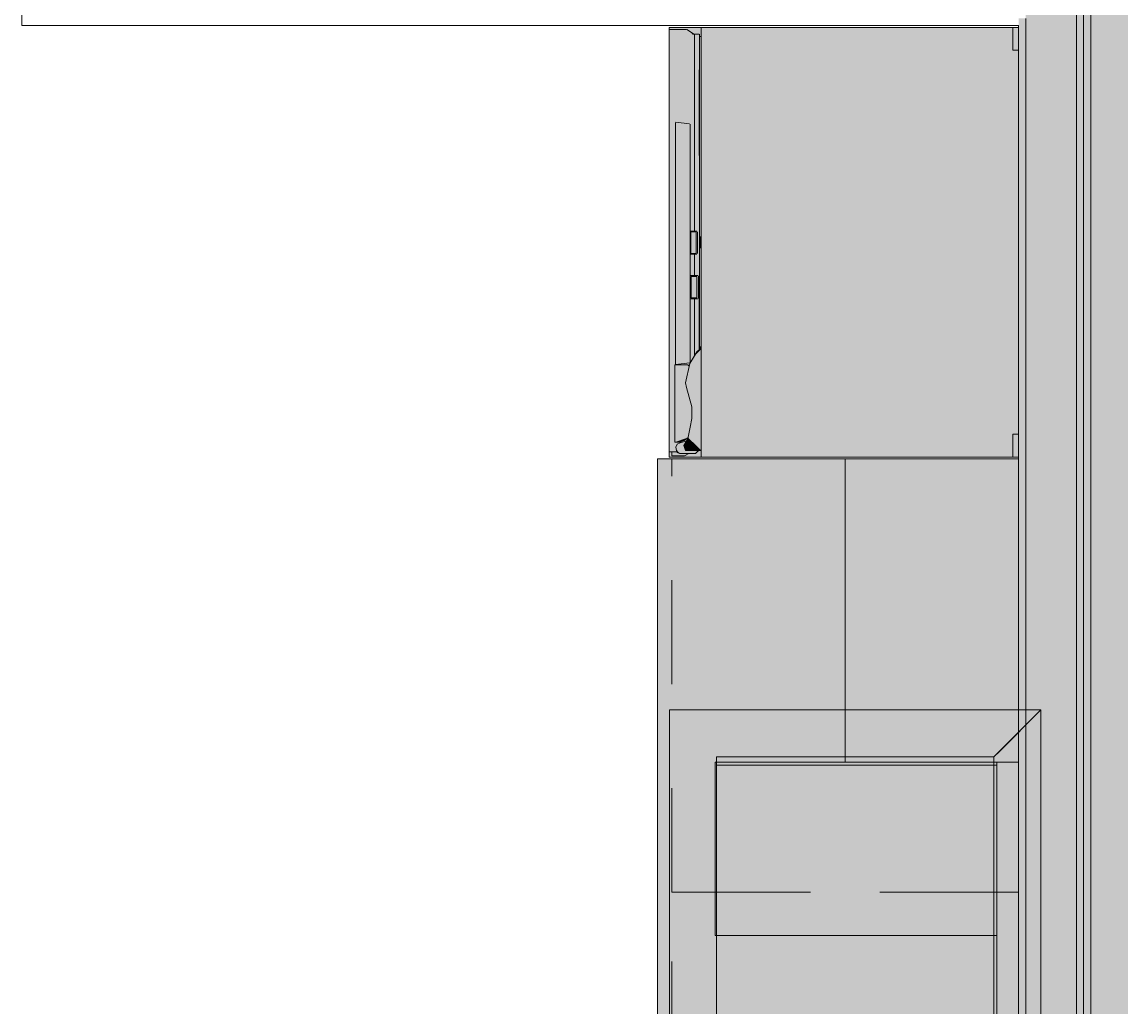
# Model space of a CAD drawing. Header units: inches. Extents: x 99 to 15695, y -7208 to 2559.
# Drawn here: x 8561.6 to 8637.7, y -4552.9 to -4484.7 of the extents above; entities that cross this region are included whole.
import ezdxf

# ---------------------------------------------------------------- set-up
doc = ezdxf.new("R2010")
doc.units = ezdxf.units.IN
doc.header["$LTSCALE"] = 96
doc.header["$MEASUREMENT"] = 0
doc.linetypes.add('Dot', pattern=[0.15, 0.075, -0.075])
for name, color, linetype, lineweight, true_color in [('Cabinets_  Base', 7, 'Dot', 5, 0xd4b6b5), ('Cabinets_ Countertops', 7, 'Continuous', 5, 0x804040), ('CAD_  Default', 7, 'Continuous', 18, 0x000000), ('Millwork', 7, 'Continuous', 25, 0x008000), ('Moldings', 7, 'Continuous', 18, 0x804000)]:
    doc.layers.add(name, color=color, linetype=linetype, lineweight=lineweight, true_color=true_color)
for name, color, linetype, lineweight in [('Cabinets_  Wall', 252, 'Continuous', 5), ('Fixtures_ Interior', 231, 'Continuous', 0), ('Walls_  Normal', 6, 'Continuous', 13)]:
    doc.layers.add(name, color=color, linetype=linetype, lineweight=lineweight)

# ---------------------------------------------------------------- blocks, each defined once
blk = doc.blocks.new('Capitals & Sills_Arched_Arched Header')
at = {"layer": 'Millwork', "color": 96, "lineweight": 0, "true_color": 0x008000, "transparency": 33554687}
blk.add_lwpolyline([(-26, 4), (26, 4), (26, 0), (-26, 0)], close=True, dxfattribs=at)
at = {"layer": 'Millwork', "color": 7, "lineweight": 0, "true_color": 0xffffff, "transparency": 33554687}
for points in [[(26, 4), (26, 0), (26, 4), (-26, 4)], [(-26, 4), (26, 0), (-26, 4), (-26, 0)]]:
    blk.add_solid(points, dxfattribs=at)
blk = doc.blocks.new('Refrigerator RB 472 704 CAD')
at = {"layer": 'Fixtures_ Interior', "color": 17, "lineweight": 0, "true_color": 0x804040, "transparency": 33554687}
for p, q in [((-14.871, 23.76), (-14.877, 23.742)), ((-14.871, 23.76), (-14.853, 23.766)), ((-14.871, 2.208), (-14.871, 23.742)), ((-13.321, 23.766), (-14.853, 23.766)), ((-13.3, 23.761), (-14.853, 23.76)), ((-13.308, 23.778), (-13.321, 23.766)), ((-13.302, 23.772), (-13.321, 23.766)), ((-13.3, 23.761), (-13.321, 23.766)), ((-13.29, 24.154), (-13.296, 24.135)), ((-13.29, 23.772), (-13.296, 23.79)), ((-13.272, 24.16), (-13.29, 24.154)), ((-13.29, 24.135), (-13.29, 23.772)), ((-13.272, 24.16), (13.267, 24.16)), ((13.292, 24.135), (13.285, 24.154)), ((13.285, 24.135), (13.285, 23.772)), ((13.292, 23.79), (13.285, 23.772)), ((13.292, 23.79), (13.298, 23.772)), ((13.316, 23.766), (13.296, 23.761)), ((13.296, 23.761), (14.853, 23.76)), ((13.316, 23.766), (14.853, 23.766)), ((14.853, 23.766), (14.871, 23.76)), ((14.877, 23.742), (14.871, 23.76)), ((14.871, 23.756), (14.871, 2.222)), ((-14.877, 2.222), (-14.871, 2.204)), ((-14.853, 2.198), (-14.871, 2.204)), ((-14.853, 2.204), (14.853, 2.204)), ((-14.422, 1.681), (-14.721, 1.223)), ((-14.488, 1.58), (-14.417, 1.688)), ((-14.413, 2.07), (-14.413, 1.599)), ((-14.4, 2.086), (-11.932, 2.09)), ((-0.765, 1.756), (-14.396, 1.756)), ((-14.237, 2.103), (-14.237, 2.198)), ((-11.932, 2.097), (-0.035, 2.099)), ((-11.932, 2.088), (7.409, 2.088)), ((-0.035, 2.082), (-11.932, 2.073)), ((-11.932, 1.739), (-0.765, 1.748)), ((-0.765, 1.908), (-0.765, 1.448)), ((-0.726, 1.946), (0.779, 1.946)), ((-0.713, 1.499), (-0.713, 1.856)), ((-0.713, 1.856), (0.767, 1.856)), ((-0.386, 2.115), (-0.386, 2.18)), ((0.378, 2.115), (-0.386, 2.115)), ((7.389, 2.098), (-0.035, 2.099)), ((7.433, 2.076), (-0.035, 2.082)), ((0.378, 2.18), (0.378, 2.115)), ((0.767, 1.499), (0.767, 1.856)), ((0.818, 1.908), (0.818, 1.448)), ((0.818, 1.756), (2.295, 1.756)), ((2.295, 1.747), (0.818, 1.748)), ((2.295, 1.448), (2.295, 1.984)), ((2.333, 2.023), (3.884, 2.023)), ((2.367, 1.912), (2.367, 1.52)), ((2.367, 1.912), (3.85, 1.912)), ((3.85, 1.52), (2.367, 1.52)), ((3.85, 1.912), (3.85, 1.52)), ((3.922, 1.448), (3.922, 1.984)), ((3.922, 1.754), (7.849, 1.754)), ((7.869, 1.742), (3.922, 1.745)), ((7.433, 2.076), (7.187, 2.198)), ((7.423, 2.087), (7.423, 2.198)), ((7.423, 2.087), (7.583, 1.916)), ((7.583, 1.916), (8.394, 1.422)), ((11.382, 1.561), (10.053, 1.198)), ((11.382, 1.561), (12.21, 1.561)), ((12.803, 1.454), (12.21, 1.561)), ((14.411, 1.127), (14.411, 2.198)), ((14.411, 2.039), (14.508, 1.94)), ((14.616, 1.807), (14.508, 1.94)), ((14.616, 1.807), (14.616, 0.704)), ((14.871, 2.204), (14.853, 2.198)), ((14.871, 2.204), (14.877, 2.222)), ((-14.729, 1.192), (-14.729, 0)), ((-8.207, 1.413), (-8.326, 0.46)), ((8.318, 1.448), (-8.171, 1.448)), ((0.767, 1.499), (-0.713, 1.499)), ((8.466, 0.46), (8.354, 1.413)), ((9.727, 1.127), (8.394, 1.422)), ((8.586, 1.38), (8.492, 1.286)), ((8.492, 0.384), (8.492, 1.286)), ((10.053, 1.198), (9.727, 1.127)), ((13.607, 1.291), (12.803, 1.454)), ((13.517, 1.309), (13.734, 1.032)), ((13.648, 1.266), (13.53, 1.293)), ((13.607, 1.291), (14.067, 1.01)), ((13.734, 1.032), (13.839, 0.608)), ((13.839, 0.732), (13.734, 1.032)), ((13.743, 1.208), (13.885, 0.759)), ((14.067, 1.01), (14.411, 1.127)), ((14.781, 1.063), (14.62, 1.367)), ((14.789, 0.186), (14.789, 1.032)), ((-14.722, 0), (14.5, 0)), ((-8.291, 0.424), (8.43, 0.424)), ((13.839, 0.384), (8.492, 0.384)), ((13.839, 0.732), (13.839, 0.384)), ((13.977, 0.555), (13.885, 0.759)), ((13.977, 0.555), (14.178, 0.459)), ((14.409, 0.496), (14.178, 0.459)), ((14.409, 0.496), (14.552, 0.611)), ((14.508, 0.575), (14.508, 0)), ((14.508, 0.517), (14.556, 0.556)), ((14.781, 0.186), (14.508, 0.186)), ((14.552, 0.611), (14.616, 0.759)), ((14.62, 0.704), (14.556, 0.556))]:
    blk.add_line(p, q, dxfattribs=at)
for points in [[(14.877, 24.16), (14.877, 0), (-14.877, 0), (-14.877, 24.16)], [(13.316, 23.766), (13.285, 23.772), (14.853, 23.76)], [(-0.713, 1.748), (-0.713, 1.856), (0.767, 1.856), (0.767, 1.748), (0.767, 1.499), (-0.713, 1.499)], [(-0.386, 2.18), (0.378, 2.18), (0.378, 2.115), (-0.386, 2.115)], [(2.367, 1.912), (3.85, 1.912), (3.85, 1.52), (2.367, 1.52)], [(7.423, 2.198), (14.411, 2.204), (14.411, 2.039), (14.411, 1.127), (14.067, 1.01), (13.743, 1.208), (13.607, 1.291), (13.517, 1.309), (13.734, 1.032), (13.839, 0.732), (13.839, 0.608), (13.839, 0.384), (8.492, 0.384), (8.492, 1.286), (8.586, 1.38), (8.394, 1.422), (7.869, 1.742), (7.583, 1.916), (7.423, 2.087), (7.187, 2.198)]]:
    blk.add_lwpolyline(points, close=True, dxfattribs=at)
at = {"layer": 'Fixtures_ Interior', "color": 7, "lineweight": 0, "true_color": 0xffffff, "transparency": 33554687}
for points in [[(14.877, 0), (-14.877, 0), (14.877, 0), (14.877, 24.16)], [(14.877, 24.16), (-14.877, 0), (14.877, 24.16), (-14.877, 24.16)], [(14.853, 23.76), (13.316, 23.766), (14.853, 23.76), (13.285, 23.772)], [(-0.713, 1.856), (0.767, 1.856), (-0.713, 1.856), (-0.713, 1.748)], [(0.767, 1.856), (0.767, 1.748), (0.767, 1.856), (-0.713, 1.748)], [(-0.713, 1.748), (0.767, 1.748), (-0.713, 1.748), (-0.713, 1.499)], [(-0.713, 1.499), (0.767, 1.748), (-0.713, 1.499), (0.767, 1.499)], [(-0.386, 2.115), (-0.386, 2.18), (-0.386, 2.115), (0.378, 2.18)], [(0.378, 2.18), (0.378, 2.115), (0.378, 2.18), (-0.386, 2.115)], [(2.367, 1.52), (2.367, 1.912), (2.367, 1.52), (3.85, 1.912)], [(3.85, 1.912), (3.85, 1.52), (3.85, 1.912), (2.367, 1.52)], [(7.423, 2.198), (7.423, 2.087), (7.423, 2.198), (7.187, 2.198)], [(14.411, 2.204), (8.586, 1.38), (14.411, 2.204), (7.423, 2.198)], [(8.586, 1.38), (7.869, 1.742), (8.586, 1.38), (7.423, 2.198)], [(7.423, 2.198), (7.869, 1.742), (7.423, 2.198), (7.583, 1.916)], [(7.583, 1.916), (7.423, 2.087), (7.583, 1.916), (7.423, 2.198)], [(8.394, 1.422), (7.869, 1.742), (8.394, 1.422), (8.586, 1.38)], [(13.517, 1.309), (8.586, 1.38), (13.517, 1.309), (14.411, 2.204)], [(14.411, 2.039), (13.517, 1.309), (14.411, 2.039), (14.411, 2.204)], [(13.607, 1.291), (13.517, 1.309), (13.607, 1.291), (14.411, 2.039)], [(14.411, 2.039), (13.743, 1.208), (14.411, 2.039), (13.607, 1.291)], [(14.411, 1.127), (13.743, 1.208), (14.411, 1.127), (14.411, 2.039)], [(8.492, 1.286), (8.586, 1.38), (8.492, 1.286), (8.492, 0.384)], [(8.492, 0.384), (8.586, 1.38), (8.492, 0.384), (13.517, 1.309)], [(13.839, 0.384), (8.492, 0.384), (13.839, 0.384), (13.517, 1.309)], [(13.734, 1.032), (13.839, 0.608), (13.734, 1.032), (13.517, 1.309)], [(13.517, 1.309), (13.839, 0.608), (13.517, 1.309), (13.839, 0.384)], [(13.839, 0.732), (13.839, 0.608), (13.839, 0.732), (13.734, 1.032)], [(14.067, 1.01), (13.743, 1.208), (14.067, 1.01), (14.411, 1.127)]]:
    blk.add_solid(points, dxfattribs=at)

msp = doc.modelspace()

# ---------------------------------------------------------------- linework, layer by layer
at = {"layer": 'Cabinets_  Base', "transparency": 33554687}
for p, q in [((8606.613, -4515), (8630.613, -4515)), ((8606.613, -4545), (8606.613, -4515)), ((8630.613, -4515), (8630.613, -4545)), ((8606.613, -4557), (8606.613, -4545)), ((8606.613, -4545), (8630.613, -4545)), ((8630.613, -4545), (8606.613, -4545)), ((8630.613, -4545), (8630.613, -4557))]:
    msp.add_line(p, q, dxfattribs=at)
for points in [[(8630.613, -4515), (8630.613, -4545), (8606.613, -4545), (8606.613, -4515)], [(8630.613, -4545), (8630.613, -4557), (8606.613, -4557), (8606.613, -4545)]]:
    msp.add_lwpolyline(points, close=True, dxfattribs=at)
at = {"layer": 'Cabinets_  Base', "color": 252, "true_color": 0x949494, "transparency": 33554623}
for points in [[(8606.613, -4515), (8630.613, -4515), (8606.613, -4515), (8630.613, -4545)], [(8606.613, -4515), (8630.613, -4545), (8606.613, -4515), (8606.613, -4545)], [(8606.613, -4545), (8630.613, -4545), (8606.613, -4545), (8630.613, -4557)], [(8630.613, -4557), (8606.613, -4557), (8630.613, -4557), (8606.613, -4545)]]:
    msp.add_solid(points, dxfattribs=at)
at = {"layer": 'Cabinets_  Wall', "transparency": 33554687}
for p, q in [((8618.613, -4515), (8630.613, -4515)), ((8618.613, -4536), (8618.613, -4515)), ((8630.613, -4515), (8630.613, -4536)), ((8609.612, -4536), (8629.112, -4536)), ((8609.612, -4548), (8609.612, -4536)), ((8609.612, -4536), (8629.112, -4536)), ((8630.613, -4536), (8618.613, -4536)), ((8630.613, -4536), (8618.613, -4536)), ((8629.112, -4536), (8629.112, -4548)), ((8629.112, -4548), (8609.612, -4548))]:
    msp.add_line(p, q, dxfattribs=at)
for points in [[(8630.613, -4515), (8630.613, -4536), (8618.613, -4536), (8618.613, -4515)], [(8629.112, -4536), (8629.112, -4548), (8609.612, -4548), (8609.612, -4536)]]:
    msp.add_lwpolyline(points, close=True, dxfattribs=at)
at = {"layer": 'Cabinets_  Wall', "color": 252, "true_color": 0x949494, "transparency": 33554687}
for points in [[(8618.613, -4515), (8630.613, -4515), (8618.613, -4515), (8630.613, -4536)], [(8618.613, -4515), (8630.613, -4536), (8618.613, -4515), (8618.613, -4536)], [(8609.612, -4536), (8629.112, -4536), (8609.612, -4536), (8629.112, -4548)], [(8609.612, -4536), (8629.112, -4548), (8609.612, -4536), (8609.612, -4548)]]:
    msp.add_solid(points, dxfattribs=at)
at = {"layer": 'Cabinets_ Countertops', "transparency": 33554687}
msp.add_lwpolyline([(8605.613, -4557), (8605.613, -4515), (8630.613, -4515), (8630.613, -4557)], close=True, dxfattribs=at)
at = {"layer": 'CAD_  Default', "transparency": 33554687}
msp.add_lwpolyline([(8605.613, -4557), (8605.613, -4515), (8630.613, -4515), (8630.613, -4557)], close=True, dxfattribs=at)
at = {"layer": 'CAD_  Default', "color": 252, "true_color": 0x949494, "transparency": 33554623}
for points in [[(8630.613, -4557), (8605.613, -4557), (8630.613, -4557), (8605.613, -4515)], [(8605.613, -4515), (8630.613, -4515), (8605.613, -4515), (8630.613, -4557)]]:
    msp.add_solid(points, dxfattribs=at)
at = {"layer": 'Moldings', "transparency": 33554687}
msp.add_lwpolyline([(8629.287, -4535.24), (8628.911, -4535.615), (8609.701, -4535.615), (8609.701, -4607.194), (8628.911, -4607.194), (8628.911, -4535.615), (8632.161, -4532.365), (8632.161, -4610.444), (8606.451, -4610.444), (8606.451, -4532.365), (8632.161, -4532.365)], close=True, dxfattribs=at)
at = {"layer": 'Walls_  Normal', "transparency": 33554687}
for p, q in [((8634.616, -4406.5), (8634.616, -4775.5)), ((8635.116, -4406.5), (8635.116, -4775.5)), ((8635.616, -4406.5), (8635.616, -4775.5)), ((8561.616, -4472.75), (8561.616, -4485)), ((8631.116, -4484.5), (8631.116, -4623)), ((8561.616, -4485), (8630.616, -4485)), ((8630.616, -4485), (8630.616, -4622.5))]:
    msp.add_line(p, q, dxfattribs=at)
at = {"layer": 'Walls_  Normal', "color": 252, "true_color": 0x949494, "transparency": 33554687}
for points in [[(8634.616, -4406.5), (8634.616, -4775.5), (8631.116, -4406.5), (8631.116, -4775.5)], [(8635.116, -4406.5), (8635.116, -4775.5), (8634.616, -4406.5), (8634.616, -4775.5)], [(8635.616, -4406.5), (8635.616, -4775.5), (8635.116, -4406.5), (8635.116, -4775.5)], [(8639.116, -4406.5), (8639.116, -4775.5), (8635.616, -4406.5), (8635.616, -4775.5)]]:
    msp.add_solid(points, dxfattribs=at)
at = {"layer": 'Walls_  Normal', "color": 236, "true_color": 0x7a003d, "transparency": 33554687}
msp.add_solid([(8631.116, -4484.5), (8631.116, -4623), (8630.616, -4484.5), (8630.616, -4623.002)], dxfattribs=at)

# ---------------------------------------------------------------- block references
at = {"layer": 'Fixtures_ Interior', "transparency": 33554687, "xscale": 0.9998359084129333, "yscale": 1.001158952713013, "rotation": 269.9999999999999}
msp.add_blockref('Refrigerator RB 472 704 CAD', (8606.429, -4500), dxfattribs=at)
at = {"layer": 'Millwork', "transparency": 33554687, "xscale": 1.365384578704834, "yscale": 4.852696418762207, "rotation": 269.9999999999999}
msp.add_blockref('Capitals & Sills_Arched_Arched Header', (8609.701, -4571.69), dxfattribs=at)

doc.saveas('drawing.dxf')
